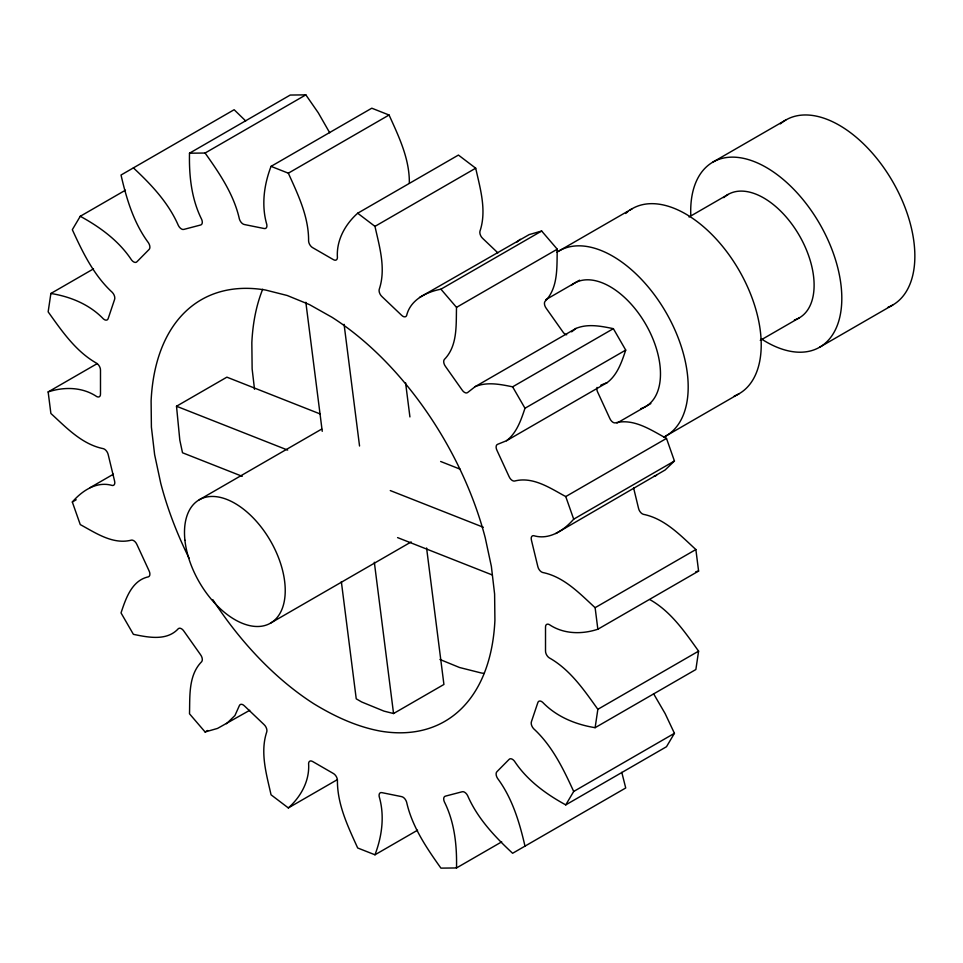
<?xml version="1.0" encoding="UTF-8"?>
<svg xmlns="http://www.w3.org/2000/svg" width="963" height="963" viewBox="0 0 963 963"><rect width="100%" height="100%" fill="white"/><g stroke="black" fill="none" stroke-linecap="round" stroke-linejoin="round"><path stroke-width="1.44" d="M133.4 167.887C151.275 184.535 168.549 202.82 178.384 225.547A5.597 3.226 60 0 0 183.957 229.375L200.485 225.041A5.597 3.226 60 0 0 201.7 219.456C191.444 198.992 188.989 175.796 189.506 153.201L205.095 153.033C219.444 173.256 233.913 194.442 239.39 219.034A5.597 3.226 60 0 0 244.53 224.56L263.958 228.484A5.597 3.226 60 0 0 266.811 224.584C261.214 205.324 264.006 184.836 271.048 166.37L288.334 173.184C298.061 194.646 308.858 216.94 308.593 241.063A5.597 3.226 60 0 0 312.794 247.744L333.222 259.541A5.597 3.226 60 0 0 337.423 257.699C336.207 240.449 345.091 224.427 357.682 213.22L374.968 226.365C379.494 246.805 386.187 268.761 379.193 289.466A5.597 3.226 60 0 0 382.046 296.664L401.487 315.178A5.597 3.226 60 0 0 406.615 315.575C410.382 299.77 426.284 292.042 440.922 289.189L456.51 307.366C456.017 324.952 457.762 345.886 444.304 359.512A5.597 3.226 60 0 0 445.532 366.518L462.059 389.931A5.597 3.226 60 0 0 467.621 392.543L475.241 386.596L575.982 328.431C587.875 323.436 601.201 326.192 613.359 328.66L625.721 350.087C621.785 361.847 617.512 374.763 607.232 382.576L506.502 440.729L497.534 444.352A5.597 3.226 60 0 0 497.016 450.479L509.03 476.504A5.597 3.226 60 0 0 514.483 481.067C533.008 476.216 550.258 488.205 565.75 496.571L573.695 519.165C563.909 530.396 549.259 540.315 533.683 535.669A5.597 3.226 60 0 0 531.468 540.315L537.787 566.4A5.597 3.226 60 0 0 542.59 572.467C564.017 576.777 579.678 593.533 595.122 607.689L597.854 629.224C581.857 634.533 563.548 634.208 549.211 624.53A5.597 3.226 60 0 0 545.515 627.25L545.515 650.844A5.597 3.226 60 0 0 549.211 657.825C570.24 669.658 584.132 690.158 597.854 709.31L595.122 727.679C575.609 724.549 556.47 716.713 542.59 702.244A5.597 3.226 60 0 0 537.787 702.761L531.468 721.552A5.597 3.226 60 0 0 533.683 728.762C552.244 745.807 563.355 768.931 573.695 791.466L565.75 804.887C545.937 794.03 527.074 780.307 514.483 761.191A5.597 3.226 60 0 0 509.03 759.458L497.016 771.616A5.597 3.226 60 0 0 497.534 778.345C512.304 798.219 519.502 822.318 524.991 846.14M419.531 297.447L529.205 234.587L541.663 231.024L557.252 249.2C556.746 266.799 558.504 287.72 545.046 301.347A5.597 3.226 60 0 0 546.262 308.365L562.801 331.766A5.597 3.226 60 0 0 566.701 334.787M93.507 268.87L50.883 293.474L48.15 311.856C61.873 331.007 75.776 351.507 96.806 363.34A5.597 3.226 60 0 1 100.489 370.322L100.489 393.915A5.597 3.226 60 0 1 96.806 396.624C82.457 386.945 64.148 386.632 48.15 391.929L50.883 413.464C66.327 427.62 81.987 444.388 103.414 448.686A5.597 3.226 60 0 1 108.229 454.753L114.537 480.838A5.597 3.226 60 0 1 112.322 485.496C96.745 480.85 82.108 490.757 72.321 502L80.266 524.594C95.746 532.96 112.996 544.95 131.534 540.099A5.597 3.226 60 0 1 136.987 544.661L149 570.686A5.597 3.226 60 0 1 148.471 576.813C131.738 580.4 125.768 598.673 121.025 612.913L133.4 634.34C148.097 637.35 166.9 641.31 178.384 628.622A5.597 3.226 60 0 1 183.957 631.234L200.485 654.635A5.597 3.226 60 0 1 201.7 661.653C188.242 675.28 190 696.201 189.506 713.8L205.095 731.976L217.542 728.413L249.73 710.297M649.953 599.66C670.97 611.493 684.874 631.993 698.596 651.144L695.864 669.526L595.122 727.679M226.474 723.719L234.924 715.557L239.39 705.578A5.597 3.226 60 0 1 244.53 705.987L263.958 724.501A5.597 3.226 60 0 1 266.811 731.699C259.829 752.404 266.51 774.348 271.048 794.8L288.334 807.933C300.925 796.738 309.797 780.716 308.593 763.454A5.597 3.226 60 0 1 312.794 761.613L333.222 773.409A5.597 3.226 60 0 1 337.423 780.102C337.146 804.225 347.956 826.519 357.682 847.982L374.968 854.795C382.01 836.329 384.791 815.83 379.193 796.582A5.597 3.226 60 0 1 382.046 792.669L401.487 796.606A5.597 3.226 60 0 1 406.615 802.131C412.104 826.723 426.561 847.909 440.922 868.132L456.51 867.952L501.711 841.855M625.721 350.087L524.991 408.252C521.043 420.012 516.77 432.929 506.502 440.729M125.467 190.18L80.266 216.278L72.321 229.688C82.649 252.234 93.772 275.358 112.322 292.403A5.597 3.226 60 0 1 114.537 299.613L108.229 318.404A5.597 3.226 60 0 1 103.414 318.922C89.547 304.44 70.395 296.604 50.883 293.474M653.552 693.685L665.12 713.559L674.437 733.312L666.492 746.722L565.75 804.887M597.096 387.427A5.597 3.226 60 0 0 597.758 392.314L609.76 418.339A5.597 3.226 60 0 0 615.225 422.901C633.75 418.05 651 430.04 666.492 438.406L674.437 461L665.12 469.992L555.844 533.55M516.914 242.074L520.273 239.281M571.625 331.838L575.982 328.431M189.506 153.201L290.236 95.048L305.837 94.868L318.284 112.815L329.707 132.762M205.095 153.033L305.837 94.868M271.048 166.37L371.79 108.205L389.064 115.018C398.79 136.481 409.6 158.775 409.335 182.898M288.334 173.184L389.064 115.018M357.682 213.22L458.424 155.067L475.698 168.2C480.236 188.652 486.929 210.596 479.935 231.301A5.597 3.226 60 0 0 482.788 238.499L497.907 252.896M48.15 391.929L97.227 363.605M374.968 226.365L475.698 168.2M242.231 476.324L182.513 452.766L179.816 440.151L176.506 406.242L226.883 377.159L319.981 413.885M90.161 487.615L113.417 474.193M72.321 502L76.197 499.761M440.922 289.189L541.663 231.024M456.51 307.366L557.252 249.2M559.202 250.825L632.246 208.67M712.837 162.133L785.868 119.966M199.245 499.785L321.69 429.089M545.756 299.722L579.618 280.173M689.039 217L728.124 194.43M475.241 386.596C487.134 381.601 500.459 384.357 512.617 386.825L613.359 328.66M270.471 623.157L411.165 541.94M616.982 423.106L650.856 403.557M760.276 340.372L799.362 317.814M666.059 435.902L739.09 393.735M819.682 347.21L892.725 305.042M565.75 496.571L666.492 438.406M205.095 731.976L207.671 730.484M573.695 519.165L674.437 461M341.347 581.64L356.238 698.825L361.691 701.991L383.984 711.127L393.554 713.535L443.919 684.464L426.585 547.995M595.122 607.689L695.864 549.536C680.42 535.38 664.759 518.612 643.332 514.314A5.597 3.226 60 0 1 638.517 508.247L633.606 487.952M288.334 807.933L337.411 779.609M597.854 629.224L698.596 571.071L695.864 549.536M597.854 709.31L698.596 651.144M374.968 854.795L417.581 830.19M573.695 791.466L674.437 733.312M600.84 385.152L607.232 382.576M653.853 476.396L656.585 475.385M695.78 571.733L698.596 571.071M440.645 461.482L460.085 469.15M176.506 406.242L287.672 450.082M390.28 490.564L483.318 527.255M397.587 537.607L492.081 574.887M439.922 659.474L459.532 667.503L481.211 672.968A243.446 140.55 60 0 0 484.22 673.438M80.266 216.278C100.08 227.124 118.943 240.858 131.534 259.974A5.597 3.226 60 0 0 136.987 261.707L149 249.549A5.597 3.226 60 0 0 148.471 242.82C133.701 222.947 126.502 198.847 121.025 175.025L234.141 109.722L245.697 120.941M512.617 386.825L524.991 408.252M621.785 772.35L625.721 787.975L512.617 853.278C494.729 836.618 477.455 818.345 467.621 795.607A5.597 3.226 60 0 0 462.059 791.791L445.532 796.112A5.597 3.226 60 0 0 444.304 801.71C454.56 822.173 457.016 845.37 456.51 867.952M405.579 382.793L409.925 416.931M344.08 324.314L359.548 446.013M374.33 562.248L393.554 713.535M305.837 302.274L322.244 431.316M254.521 389.269L252.137 368.937L251.837 342.768A243.446 140.55 60 0 1 262.694 289.249M212.775 599.612A243.446 140.55 60 0 0 313.998 703.881C334.57 716.412 356.635 726.716 380.469 731.122A243.446 140.55 60 0 0 494.91 620.232L494.609 594.063L491.383 566.461L485.268 537.908A243.446 140.55 60 0 0 332.018 317.284L309.496 304.621L287.215 295.497L265.547 290.032A243.446 140.55 60 0 0 151.107 400.933L151.396 427.103L154.634 454.692L160.737 483.245A243.446 140.55 60 0 0 189.097 558.179M723.779 197.644A71.238 41.132 60 0 1 799.362 235.562A71.238 41.132 60 0 1 794.403 319.969M690.796 215.375A106.845 61.692 60 0 1 765.441 166.96A106.845 61.692 60 0 1 841.782 300.661A106.845 61.692 60 0 1 761.312 338.88M780.367 123.878A106.845 61.692 60 0 1 892.135 180.647A106.845 61.692 60 0 1 887.862 307.378M571.179 285.445A71.238 41.132 60 0 1 646.305 325.265A71.238 41.132 60 0 1 640.78 408.661M556.927 252.27A106.845 61.692 60 0 1 666.059 312.518A106.845 61.692 60 0 1 663.676 437.154M625.721 213.485A106.845 61.692 60 0 1 627.792 211.704M629.958 210.103A106.845 61.692 60 0 1 740.246 272.385A106.845 61.692 60 0 1 734.227 396.07M184.92 540.231A71.238 41.132 60 0 0 265.523 625.324A71.238 41.132 60 0 0 254.136 518.864A71.238 41.132 60 0 0 184.92 540.231"/></g></svg>
